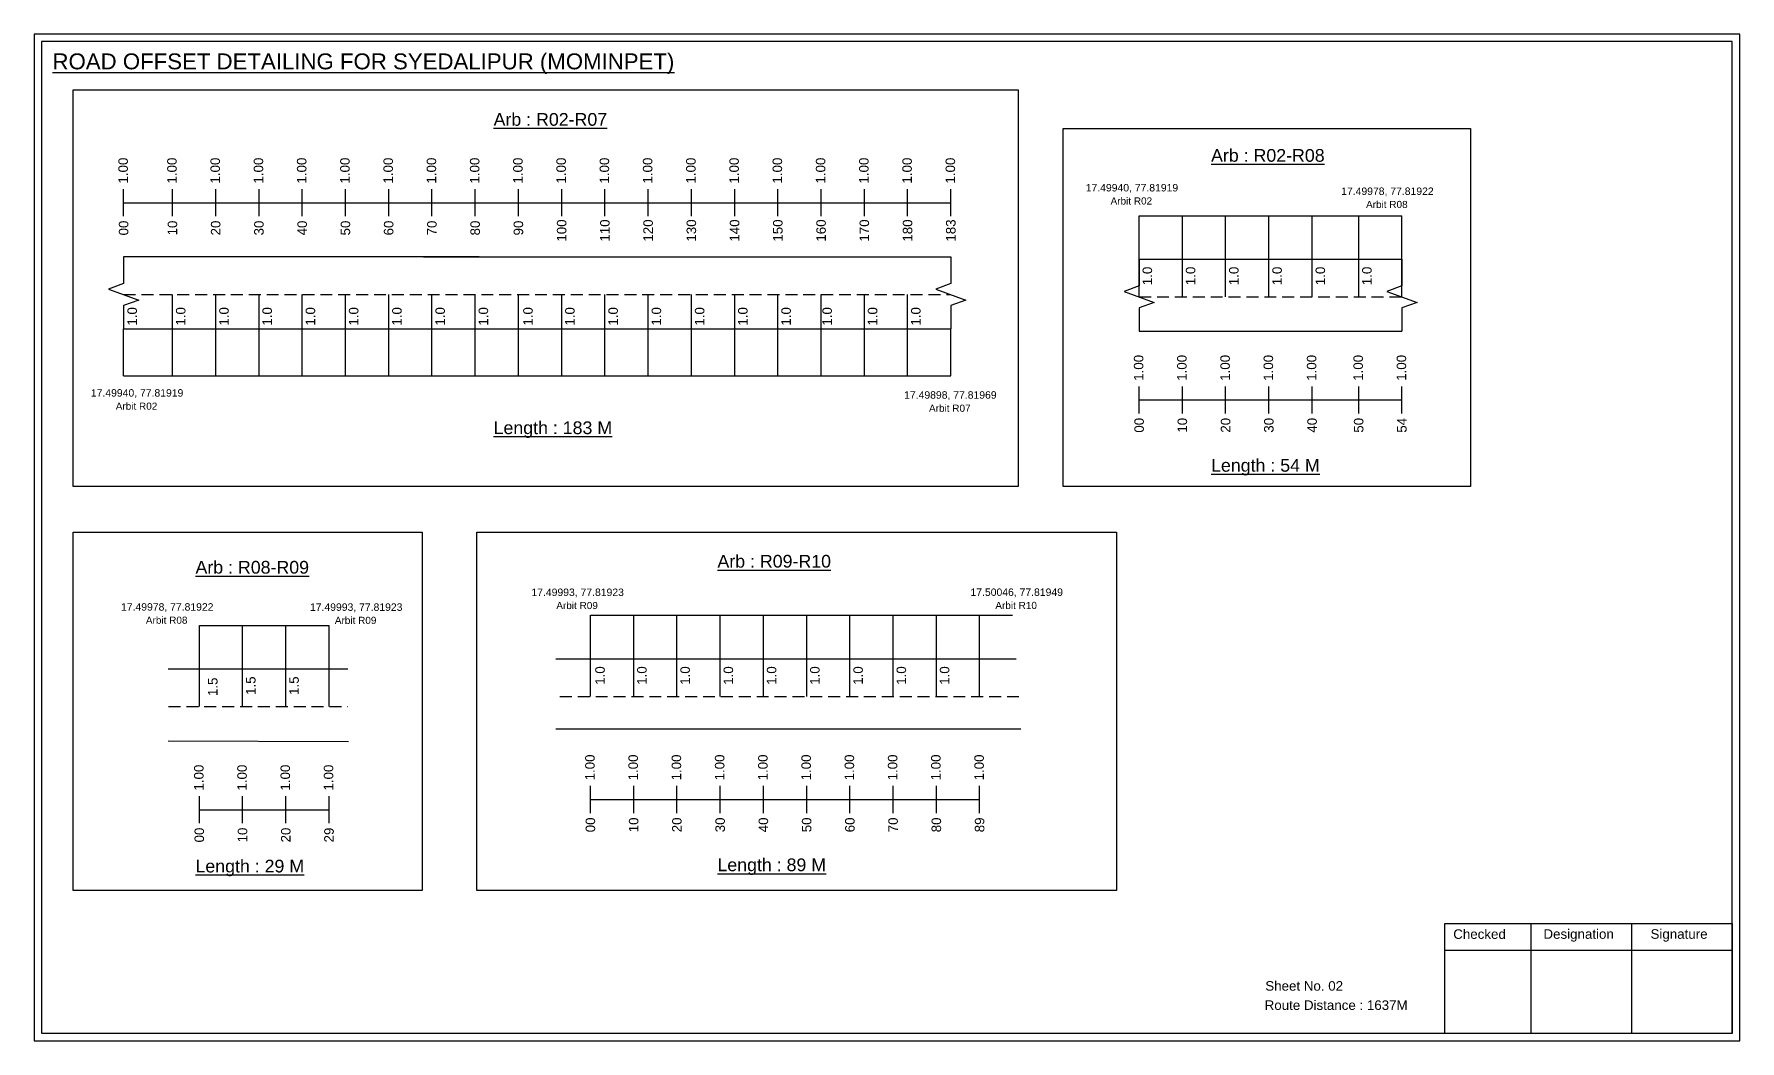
# Model space of a CAD drawing. Header units: inches. Extents: x 660 to 7040, y 655 to 1179.
# Drawn here: x 4356 to 4893, y 682 to 999 of the extents above; entities that cross this region are included whole.
import ezdxf

# ---------------------------------------------------------------- set-up
doc = ezdxf.new("R2010")
doc.units = ezdxf.units.IN
doc.header["$MEASUREMENT"] = 0
doc.linetypes.add('DASHED2', pattern=[0.375, 0.25, -0.125])
doc.layers.add('PDF_Geometry', color=7, linetype='Continuous')
doc.layers.add('PDF_Text', color=5, linetype='Continuous')
doc.styles.add('PDF Arial', font='arial.ttf')
doc.styles.get("Standard").update_dxf_attribs({"font": 'arial.ttf'})

msp = doc.modelspace()

# ---------------------------------------------------------------- linework, layer by layer
at = {"color": 217, "true_color": 0x93278f}
for p, q in [((4384.63, 941.55), (4384.63, 950.1)), ((4400, 941.55), (4400, 950.1)), ((4413.6, 941.55), (4413.6, 950.1)), ((4427.2, 941.55), (4427.2, 950.1)), ((4440.8, 941.55), (4440.8, 950.1)), ((4454.4, 941.55), (4454.4, 950.1)), ((4468, 941.55), (4468, 950.1)), ((4481.6, 941.55), (4481.6, 950.1)), ((4495.2, 941.55), (4495.2, 950.1)), ((4508.8, 941.55), (4508.8, 950.1)), ((4522.4, 941.55), (4522.4, 950.1)), ((4536, 941.55), (4536, 950.1)), ((4549.6, 941.55), (4549.6, 950.1)), ((4563.2, 941.55), (4563.2, 950.1)), ((4576.8, 941.55), (4576.8, 950.1)), ((4590.4, 941.55), (4590.4, 950.1)), ((4604, 941.55), (4604, 950.1)), ((4617.6, 941.55), (4617.6, 950.1)), ((4631.2, 941.55), (4631.2, 950.1)), ((4644.8, 941.55), (4644.8, 950.1)), ((4384.63, 945.82), (4644.8, 945.82)), ((4704.01, 879.49), (4704.01, 888.05)), ((4717.61, 879.49), (4717.61, 888.05)), ((4731.21, 879.49), (4731.21, 888.05)), ((4744.81, 879.49), (4744.81, 888.05)), ((4758.41, 879.49), (4758.41, 888.05)), ((4773.06, 879.5), (4773.06, 888.05)), ((4786.66, 879.5), (4786.66, 888.05)), ((4704.01, 883.76), (4786.66, 883.77)), ((4531.44, 753.79), (4531.44, 762.35)), ((4545.04, 753.79), (4545.04, 762.35)), ((4558.64, 753.79), (4558.64, 762.35)), ((4572.24, 753.79), (4572.24, 762.35)), ((4585.84, 753.79), (4585.84, 762.35)), ((4599.44, 753.79), (4599.44, 762.35)), ((4613.04, 753.79), (4613.04, 762.35)), ((4626.64, 753.79), (4626.64, 762.35)), ((4640.24, 753.79), (4640.24, 762.35)), ((4653.84, 753.79), (4653.84, 762.35)), ((4408.44, 750.6), (4408.44, 759.15)), ((4422.04, 750.6), (4422.04, 759.15)), ((4435.64, 750.6), (4435.64, 759.15)), ((4449.24, 750.6), (4449.24, 759.15)), ((4531.44, 758.06), (4653.84, 758.08)), ((4408.44, 754.87), (4449.24, 754.87))]:
    msp.add_line(p, q, dxfattribs=at)
at = {"color": 5}
for p, q in [((4704.01, 941.73), (4786.66, 941.73)), ((4384.63, 891.4), (4644.8, 891.4)), ((4531.44, 816.02), (4664.22, 816.02)), ((4408.44, 812.83), (4449.24, 812.83))]:
    msp.add_line(p, q, dxfattribs=at)
for p, q in [((4704.01, 916.19), (4704.01, 941.73)), ((4717.61, 916.19), (4717.61, 941.73)), ((4731.21, 916.19), (4731.21, 941.73)), ((4744.81, 916.19), (4744.81, 941.73)), ((4758.41, 916.19), (4758.41, 941.73)), ((4773.06, 916.2), (4773.06, 941.73)), ((4786.66, 916.2), (4786.66, 941.73)), ((4496.4, 928.82), (4384.63, 928.82)), ((4478.92, 928.82), (4644.8, 928.82)), ((4704.01, 928.08), (4786.66, 928.08)), ((4400, 891.4), (4400, 916.94)), ((4413.6, 891.4), (4413.6, 916.94)), ((4427.2, 891.4), (4427.2, 916.94)), ((4440.8, 891.4), (4440.8, 916.94)), ((4454.4, 891.4), (4454.4, 916.94)), ((4468, 891.4), (4468, 916.94)), ((4481.6, 891.4), (4481.6, 916.94)), ((4495.2, 891.4), (4495.2, 916.94)), ((4508.8, 891.4), (4508.8, 916.94)), ((4522.4, 891.4), (4522.4, 916.94)), ((4536, 891.4), (4536, 916.94)), ((4549.6, 891.4), (4549.6, 916.94)), ((4563.2, 891.4), (4563.2, 916.94)), ((4576.8, 891.4), (4576.8, 916.94)), ((4590.4, 891.4), (4590.4, 916.94)), ((4604, 891.4), (4604, 916.94)), ((4617.6, 891.4), (4617.6, 916.94)), ((4631.2, 891.4), (4631.2, 916.94)), ((4384.63, 906.14), (4644.8, 906.14)), ((4384.63, 891.4), (4384.63, 906.14)), ((4644.8, 891.4), (4644.8, 906.14)), ((4704.01, 905.39), (4786.66, 905.39)), ((4531.44, 790.49), (4531.44, 816.02)), ((4545.04, 790.49), (4545.04, 816.02)), ((4558.64, 790.49), (4558.64, 816.02)), ((4572.24, 790.49), (4572.24, 816.02)), ((4585.84, 790.49), (4585.84, 816.02)), ((4599.44, 790.49), (4599.44, 816.02)), ((4613.04, 790.49), (4613.04, 816.02)), ((4626.64, 790.49), (4626.64, 816.02)), ((4640.24, 790.49), (4640.24, 816.02)), ((4653.84, 790.49), (4653.84, 816.02)), ((4408.44, 787.29), (4408.44, 812.83)), ((4422.04, 787.29), (4422.04, 812.83)), ((4435.64, 787.29), (4435.64, 812.83)), ((4449.24, 787.29), (4449.24, 812.83)), ((4520.57, 802.37), (4665.35, 802.37)), ((4398.6, 799.18), (4455.09, 799.18)), ((4666.76, 780.18), (4520.57, 780.18)), ((4398.6, 776.49), (4455.31, 776.37))]:
    msp.add_line(p, q)
at = {"linetype": 'DASHED2', "ltscale": 15}
for p, q in [((4384.63, 916.94), (4644.8, 916.94)), ((4704.01, 916.2), (4786.66, 916.2)), ((4521.84, 790.49), (4666.2, 790.49)), ((4398.75, 787.29), (4455.09, 787.29))]:
    msp.add_line(p, q, dxfattribs=at)
for points in [[(4368.74, 981.29), (4665.91, 981.29), (4665.91, 856.53), (4368.74, 856.53)], [(4680.15, 969.21), (4808.24, 969.21), (4808.24, 856.53), (4680.15, 856.53)], [(4368.74, 842.15), (4478.48, 842.15), (4478.48, 729.47), (4368.74, 729.47)], [(4495.67, 842.15), (4696.91, 842.15), (4696.91, 729.47), (4495.67, 729.47)]]:
    msp.add_lwpolyline(points, close=True)
at = {"linetype": 'Continuous'}
for points in [[(4384.63, 928.82), (4384.63, 920.39), (4379.89, 918.67), (4389.37, 915.21), (4384.63, 913.49), (4384.63, 906.14)], [(4644.8, 928.82), (4644.8, 920.39), (4640.06, 918.67), (4649.54, 915.21), (4644.8, 913.49), (4644.8, 906.14)], [(4704.01, 928.08), (4704.01, 919.64), (4699.27, 917.92), (4708.75, 914.47), (4704.01, 912.74), (4704.01, 905.39)], [(4786.66, 928.08), (4786.66, 919.64), (4781.92, 917.92), (4791.41, 914.47), (4786.66, 912.74), (4786.66, 905.39)]]:
    msp.add_lwpolyline(points, dxfattribs=at)
at = {"layer": 'PDF_Geometry'}
for points in [[(4356.47, 998.85), (4356.47, 682.14), (4892.94, 682.14), (4892.94, 998.85)], [(4358.79, 996.53), (4358.79, 684.56), (4890.52, 684.56), (4890.52, 996.53)]]:
    msp.add_lwpolyline(points, close=True, dxfattribs=at)
at = {"layer": 'PDF_Geometry', "color": 242, "true_color": 0xcc1f26}
msp.add_lwpolyline([(4890.52, 684.47), (4800.18, 684.47), (4800.18, 719.08), (4890.52, 719.08)], close=True, dxfattribs=at)
for points in [[(4827.16, 719.08), (4827.16, 684.47)], [(4858.89, 719.08), (4858.89, 684.47)], [(4800.18, 710.71), (4890.52, 710.71)]]:
    msp.add_lwpolyline(points, dxfattribs=at)

# ---------------------------------------------------------------- texts
at = {"color": 242, "true_color": 0xcd2027}
for s, height, p in [('%%UROAD OFFSET DETAILING FOR SYEDALIPUR (MOMINPET)', 5, (4362.25, 987.78)), ('%%UArb : R02-R07', 4, (4500.98, 970.02)), ('%%UArb : R02-R08', 4, (4726.63, 958.7)), ('%%ULength : 183 M', 4, (4500.98, 873.02)), ('%%ULength : 54 M', 4, (4726.63, 861.2)), ('%%UArb : R08-R09', 4, (4407.22, 829.13)), ('%%UArb : R09-R10', 4, (4571.38, 831.03)), ('%%ULength : 29 M', 4, (4407.22, 735.13)), ('%%ULength : 89 M', 4, (4571.38, 735.53))]:
    msp.add_text(s, height=height, dxfattribs=at).set_placement(p)
at = {"color": 217, "true_color": 0x93278f}
for s, p in [('1.00', (4385.96, 951.84)), ('1.00', (4401.32, 951.84)), ('1.00', (4414.92, 951.84)), ('1.00', (4428.52, 951.84)), ('1.00', (4442.12, 951.84)), ('1.00', (4455.72, 951.84)), ('1.00', (4469.32, 951.84)), ('1.00', (4482.92, 951.84)), ('1.00', (4496.52, 951.84)), ('1.00', (4510.12, 951.84)), ('1.00', (4523.72, 951.84)), ('1.00', (4537.32, 951.84)), ('1.00', (4550.92, 951.84)), ('1.00', (4564.52, 951.84)), ('1.00', (4578.12, 951.84)), ('1.00', (4591.72, 951.84)), ('1.00', (4605.32, 951.84)), ('1.00', (4618.92, 951.84)), ('1.00', (4632.52, 951.84)), ('1.00', (4646.12, 951.84)), ('00', (4386.11, 935.52)), ('10', (4401.47, 935.52)), ('20', (4415.07, 935.52)), ('30', (4428.67, 935.52)), ('40', (4442.27, 935.52)), ('50', (4455.87, 935.52)), ('60', (4469.47, 935.52)), ('70', (4483.07, 935.52)), ('80', (4496.67, 935.52)), ('90', (4510.27, 935.52)), ('100', (4523.87, 933.57)), ('110', (4537.47, 933.57)), ('120', (4551.07, 933.57)), ('130', (4564.67, 933.57)), ('140', (4578.27, 933.57)), ('150', (4591.87, 933.57)), ('160', (4605.47, 933.57)), ('170', (4619.07, 933.57)), ('180', (4632.67, 933.57)), ('183', (4646.27, 933.57)), ('1.00', (4705.34, 889.79)), ('1.00', (4718.94, 889.79)), ('1.00', (4732.54, 889.79)), ('1.00', (4746.14, 889.79)), ('1.00', (4759.74, 889.79)), ('1.00', (4774.39, 889.79)), ('1.00', (4787.99, 889.79)), ('00', (4705.49, 873.47)), ('10', (4719.09, 873.47)), ('20', (4732.69, 873.47)), ('30', (4746.29, 873.47)), ('40', (4759.89, 873.47)), ('50', (4774.54, 873.47)), ('54', (4788.14, 873.47)), ('1.00', (4409.76, 760.89)), ('1.00', (4423.36, 760.89)), ('1.00', (4436.96, 760.89)), ('1.00', (4450.56, 760.89)), ('1.00', (4532.77, 764.08)), ('1.00', (4546.37, 764.08)), ('1.00', (4559.97, 764.08)), ('1.00', (4573.57, 764.08)), ('1.00', (4587.17, 764.08)), ('1.00', (4600.77, 764.08)), ('1.00', (4614.37, 764.08)), ('1.00', (4627.97, 764.08)), ('1.00', (4641.57, 764.08)), ('1.00', (4655.17, 764.08)), ('00', (4532.92, 747.76)), ('10', (4546.52, 747.76)), ('20', (4560.12, 747.76)), ('30', (4573.72, 747.76)), ('40', (4587.32, 747.76)), ('50', (4600.92, 747.76)), ('60', (4614.52, 747.76)), ('70', (4628.12, 747.76)), ('80', (4641.72, 747.76)), ('89', (4655.32, 747.76)), ('00', (4409.91, 744.57)), ('10', (4423.51, 744.57)), ('20', (4437.11, 744.57)), ('29', (4450.71, 744.57))]:
    msp.add_text(s, height=3, rotation=90, dxfattribs=at).set_placement(p)
at = {"color": 5}
for s, height, p in [('17.49940, 77.81919', 2.34, (4687.2, 949.36)), ('17.49978, 77.81922', 2.34, (4767.55, 948.26)), ('Arbit R02', 2.246, (4695.02, 945.24)), ('Arbit R08', 2.246, (4775.37, 944.14)), ('17.49940, 77.81919', 2.34, (4374.32, 884.82)), ('17.49898, 77.81969', 2.34, (4630.1, 884.17)), ('Arbit R02', 2.246, (4382.14, 880.69)), ('Arbit R07', 2.246, (4637.92, 880.04)), ('17.49993, 77.81923', 2.34, (4512.88, 822.1)), ('17.50046, 77.81949', 2.34, (4650.96, 822.13)), ('17.49978, 77.81922', 2.34, (4383.8, 817.49)), ('Arbit R08', 2.246, (4391.62, 813.36)), ('17.49993, 77.81923', 2.34, (4443.23, 817.43)), ('Arbit R09', 2.246, (4451.05, 813.31)), ('Arbit R09', 2.246, (4520.7, 817.98)), ('Arbit R10', 2.246, (4658.78, 818.01))]:
    msp.add_text(s, height=height, dxfattribs=at).set_placement(p)
for s, p in [('1.0', (4708.08, 919.87)), ('1.0', (4721.68, 919.87)), ('1.0', (4735.28, 919.87)), ('1.0', (4748.88, 919.87)), ('1.0', (4762.48, 919.87)), ('1.0', (4777.13, 919.87)), ('1.0', (4388.81, 907.14)), ('1.0', (4404.07, 907.14)), ('1.0', (4417.67, 907.14)), ('1.0', (4431.27, 907.14)), ('1.0', (4444.87, 907.14)), ('1.0', (4458.47, 907.14)), ('1.0', (4472.07, 907.14)), ('1.0', (4485.67, 907.14)), ('1.0', (4499.27, 907.14)), ('1.0', (4513.29, 907.14)), ('1.0', (4526.47, 907.14)), ('1.0', (4540.07, 907.14)), ('1.0', (4553.67, 907.14)), ('1.0', (4567.27, 907.14)), ('1.0', (4580.87, 907.14)), ('1.0', (4594.47, 907.14)), ('1.0', (4607.38, 907.14)), ('1.0', (4621.67, 907.14)), ('1.0', (4635.27, 907.14)), ('1.0', (4535.95, 794.16)), ('1.0', (4549.11, 794.16)), ('1.0', (4562.71, 794.16)), ('1.0', (4576.31, 794.16)), ('1.0', (4589.91, 794.16)), ('1.0', (4603.51, 794.16)), ('1.0', (4617.11, 794.16)), ('1.0', (4630.71, 794.16)), ('1.0', (4644.31, 794.16)), ('1.5', (4414.15, 790.61)), ('1.5', (4426.11, 790.97)), ('1.5', (4439.71, 790.97))]:
    msp.add_text(s, height=3, rotation=90).set_placement(p)
for s, p in [('Sheet No. 02', (4743.68, 697.94)), ('Route Distance : 1637M', (4743.49, 691.89))]:
    msp.add_text(s, height=3).set_placement(p)
at = {"layer": 'PDF_Text', "color": 7, "attachment_point": 7, "style": 'PDF Arial'}
for s, insert, char_height in [('Checked', (4802.79, 714.19), 3.001), ('Designation', (4831.16, 713.36), 3.0006), ('Signature', (4864.84, 713.36), 3.001)]:
    msp.add_mtext(s, dxfattribs=dict(at, insert=insert, char_height=char_height))

doc.saveas('drawing.dxf')
